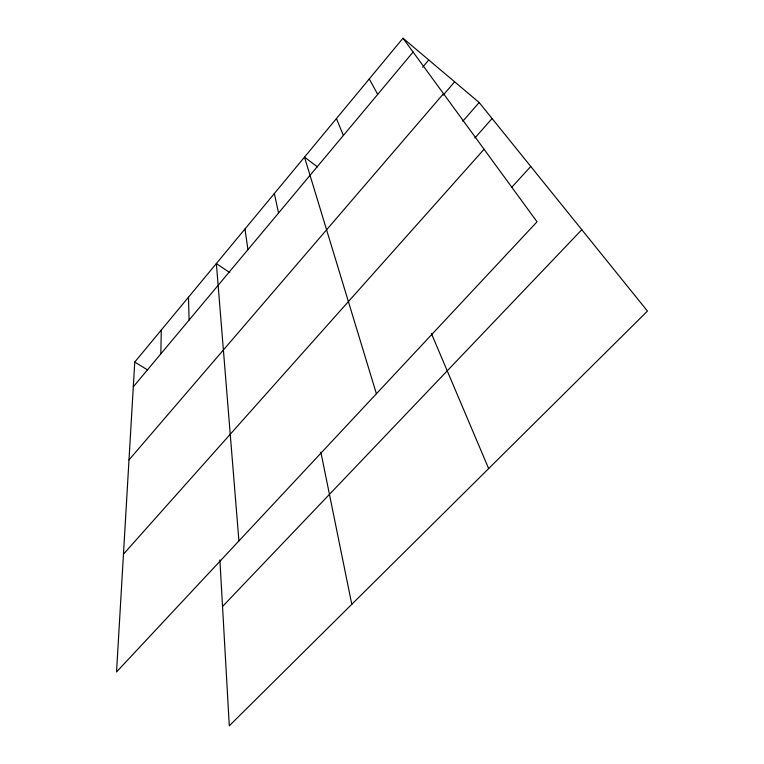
<?xml version="1.0" encoding="UTF-8"?>
<svg xmlns="http://www.w3.org/2000/svg" width="764" height="764" viewBox="0 0 764 764"><rect width="100%" height="100%" fill="white"/><g stroke="black" fill="none" stroke-linecap="round" stroke-linejoin="round"><path stroke-width="1.15" d="M160.841 353.856L161.271 330.048M134.75 362.069L116.539 671.948L537.035 221.799L403 38.2L134.75 362.069L147.662 369.977M133.299 386.813L413.095 52.028M422.635 67.213L428.757 59.955M129.001 459.899L443.502 93.685M443.177 95.166L454.647 81.805M462.764 121.275L479.171 102.51L403 38.2M474.902 137.988L492.092 118.525M123.462 554.158L484.07 149.257M511.584 187.476L530.77 166.466M222.525 606.511L581.805 229.706M229.783 272.624L216.365 263.542L238.912 540.941M317.432 166.858L304.502 157.126L376.404 393.756M479.171 102.51L647.461 311.082L229.295 725.8L219.889 559.955M369.241 78.959L377.731 94.344M431.326 333.333L488.654 468.58M336.418 118.582L343.389 135.438M274.343 193.531L278.564 213.003M320.861 452.183L351.803 604.295M244.977 228.99L247.937 249.647M188.469 297.215L189.109 320.04"/></g></svg>
